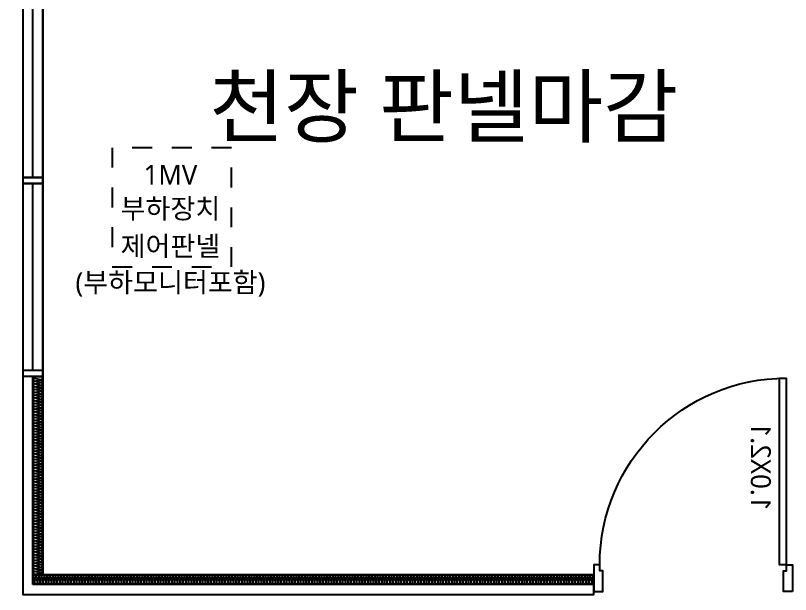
# Model space of a CAD drawing. Header units: millimetres. Extents: x 9 to 147, y 4 to 115.
# Drawn here: x 58.487 to 62.391, y 46.075 to 48.991 of the extents above; entities that cross this region are included whole.
import ezdxf
from ezdxf.enums import TextEntityAlignment as Align

# ---------------------------------------------------------------- set-up
doc = ezdxf.new("R2010")
doc.units = ezdxf.units.MM
doc.header["$LTSCALE"] = 200
doc.linetypes.add('XR-PLAN$0$HIDDEN', pattern=[0.375, 0.25, -0.125])
doc.layers.get('DEFPOINTS').update_dxf_attribs({"color": 137})
for name, color, linetype in [('XR-PLAN$0$!!장비명', 252, 'Continuous'), ('XR-PLAN$0$01폴리에스터흡음재', 252, 'Continuous'), ('XR-PLAN$0$A-wall-유리파티션', 252, 'Continuous'), ('XR-PLAN$0$DOOR', 252, 'Continuous'), ('XR-PLAN$0$DOOR-OPEN', 252, 'Continuous'), ('XR-PLAN$0$ELE-4', 252, 'Continuous'), ('XR-PLAN$0$ELE-6', 252, 'Continuous'), ('XR-PLAN$0$HAT-INS', 252, 'Continuous'), ('XR-PLAN$0$WALL-GLASS', 252, 'Continuous'), ('XR-PLAN$0$장비', 252, 'XR-PLAN$0$HIDDEN')]:
    doc.layers.add(name, color=color, linetype=linetype)
doc.layers.add('XR-PLAN$0$TXT-1', color=137, linetype='Continuous', plot=False)
doc.styles.add('XR-PLAN$0$스타일1', font='MALGUN_0.TTF')

# ---------------------------------------------------------------- blocks, each defined once
blk = doc.blocks.new('*U124')
at = {"layer": 'XR-PLAN$0$HAT-INS'}
for points in [[(-15393.9, 0, -0.414214), (-15408.9, 15), (-15393.9, 85, 1), (-15423.9, 85), (-15408.9, 15, -0.414214), (-15423.9, 0, 0.414214)], [(-15363.9, 0, -0.414214), (-15378.9, 15), (-15363.9, 85, 1), (-15393.9, 85), (-15378.9, 15, -0.414214), (-15393.9, 0, 0.414214)], [(-15333.9, 0, -0.414214), (-15348.9, 15), (-15333.9, 85, 1), (-15363.9, 85), (-15348.9, 15, -0.414214), (-15363.9, 0, 0.414214)], [(-15303.9, 0, -0.414214), (-15318.9, 15), (-15303.9, 85, 1), (-15333.9, 85), (-15318.9, 15, -0.414214), (-15333.9, 0, 0.414214)], [(-15273.9, 0, -0.414214), (-15288.9, 15), (-15273.9, 85, 1), (-15303.9, 85), (-15288.9, 15, -0.414214), (-15303.9, 0, 0.414214)], [(-15243.9, 0, -0.414214), (-15258.9, 15), (-15243.9, 85, 1), (-15273.9, 85), (-15258.9, 15, -0.414214), (-15273.9, 0, 0.414214)], [(-15213.9, 0, -0.414214), (-15228.9, 15), (-15213.9, 85, 1), (-15243.9, 85), (-15228.9, 15, -0.414214), (-15243.9, 0, 0.414214)], [(-15183.9, 0, -0.414214), (-15198.9, 15), (-15183.9, 85, 1), (-15213.9, 85), (-15198.9, 15, -0.414214), (-15213.9, 0, 0.414214)], [(-15153.9, 0, -0.414214), (-15168.9, 15), (-15153.9, 85, 1), (-15183.9, 85), (-15168.9, 15, -0.414214), (-15183.9, 0, 0.414214)], [(-15123.9, 0, -0.414214), (-15138.9, 15), (-15123.9, 85, 1), (-15153.9, 85), (-15138.9, 15, -0.414214), (-15153.9, 0, 0.414214)], [(-15093.9, 0, -0.414214), (-15108.9, 15), (-15093.9, 85, 1), (-15123.9, 85), (-15108.9, 15, -0.414214), (-15123.9, 0, 0.414214)], [(-15063.9, 0, -0.414214), (-15078.9, 15), (-15063.9, 85, 1), (-15093.9, 85), (-15078.9, 15, -0.414214), (-15093.9, 0, 0.414214)], [(-15033.9, 0, -0.414214), (-15048.9, 15), (-15033.9, 85, 1), (-15063.9, 85), (-15048.9, 15, -0.414214), (-15063.9, 0, 0.414214)], [(-15003.9, 0, -0.414214), (-15018.9, 15), (-15003.9, 85, 1), (-15033.9, 85), (-15018.9, 15, -0.414214), (-15033.9, 0, 0.414214)], [(-14973.9, 0, -0.414214), (-14988.9, 15), (-14973.9, 85, 1), (-15003.9, 85), (-14988.9, 15, -0.414214), (-15003.9, 0, 0.414214)], [(-14943.9, 0, -0.414214), (-14958.9, 15), (-14943.9, 85, 1), (-14973.9, 85), (-14958.9, 15, -0.414214), (-14973.9, 0, 0.414214)], [(-14913.9, 0, -0.414214), (-14928.9, 15), (-14913.9, 85, 1), (-14943.9, 85), (-14928.9, 15, -0.414214), (-14943.9, 0, 0.414214)], [(-14883.9, 0, -0.414214), (-14898.9, 15), (-14883.9, 85, 1), (-14913.9, 85), (-14898.9, 15, -0.414214), (-14913.9, 0, 0.414214)], [(-14853.9, 0, -0.414214), (-14868.9, 15), (-14853.9, 85, 1), (-14883.9, 85), (-14868.9, 15, -0.414214), (-14883.9, 0, 0.414214)], [(-14823.9, 0, -0.414214), (-14838.9, 15), (-14823.9, 85, 1), (-14853.9, 85), (-14838.9, 15, -0.414214), (-14853.9, 0, 0.414214)], [(-14793.9, 0, -0.414214), (-14808.9, 15), (-14793.9, 85, 1), (-14823.9, 85), (-14808.9, 15, -0.414214), (-14823.9, 0, 0.414214)], [(-14763.9, 0, -0.414214), (-14778.9, 15), (-14763.9, 85, 1), (-14793.9, 85), (-14778.9, 15, -0.414214), (-14793.9, 0, 0.414214)], [(-14733.9, 0, -0.414214), (-14748.9, 15), (-14733.9, 85, 1), (-14763.9, 85), (-14748.9, 15, -0.414214), (-14763.9, 0, 0.414214)], [(-14703.9, 0, -0.414214), (-14718.9, 15), (-14703.9, 85, 1), (-14733.9, 85), (-14718.9, 15, -0.414214), (-14733.9, 0, 0.414214)], [(-14673.9, 0, -0.414214), (-14688.9, 15), (-14673.9, 85, 1), (-14703.9, 85), (-14688.9, 15, -0.414214), (-14703.9, 0, 0.414214)], [(-14643.9, 0, -0.414214), (-14658.9, 15), (-14643.9, 85, 1), (-14673.9, 85), (-14658.9, 15, -0.414214), (-14673.9, 0, 0.414214)], [(-14613.9, 0, -0.414214), (-14628.9, 15), (-14613.9, 85, 1), (-14643.9, 85), (-14628.9, 15, -0.414214), (-14643.9, 0, 0.414214)], [(-14583.9, 0, -0.414214), (-14598.9, 15), (-14583.9, 85, 1), (-14613.9, 85), (-14598.9, 15, -0.414214), (-14613.9, 0, 0.414214)], [(-14553.9, 0, -0.414214), (-14568.9, 15), (-14553.9, 85, 1), (-14583.9, 85), (-14568.9, 15, -0.414214), (-14583.9, 0, 0.414214)], [(-14523.9, 0, -0.414214), (-14538.9, 15), (-14523.9, 85, 1), (-14553.9, 85), (-14538.9, 15, -0.414214), (-14553.9, 0, 0.414214)], [(-14493.9, 0, -0.414214), (-14508.9, 15), (-14493.9, 85, 1), (-14523.9, 85), (-14508.9, 15, -0.414214), (-14523.9, 0, 0.414214)], [(-14463.9, 0, -0.414214), (-14478.9, 15), (-14463.9, 85, 1), (-14493.9, 85), (-14478.9, 15, -0.414214), (-14493.9, 0, 0.414214)], [(-14433.9, 0, -0.414214), (-14448.9, 15), (-14433.9, 85, 1), (-14463.9, 85), (-14448.9, 15, -0.414214), (-14463.9, 0, 0.414214)], [(-14403.9, 0, -0.414214), (-14418.9, 15), (-14403.9, 85, 1), (-14433.9, 85), (-14418.9, 15, -0.414214), (-14433.9, 0, 0.414214)], [(-14373.9, 0, -0.414214), (-14388.9, 15), (-14373.9, 85, 1), (-14403.9, 85), (-14388.9, 15, -0.414214), (-14403.9, 0, 0.414214)], [(-14343.9, 0, -0.414214), (-14358.9, 15), (-14343.9, 85, 1), (-14373.9, 85), (-14358.9, 15, -0.414214), (-14373.9, 0, 0.414214)], [(-14313.9, 0, -0.414214), (-14328.9, 15), (-14313.9, 85, 1), (-14343.9, 85), (-14328.9, 15, -0.414214), (-14343.9, 0, 0.414214)], [(-14283.9, 0, -0.414214), (-14298.9, 15), (-14283.9, 85, 1), (-14313.9, 85), (-14298.9, 15, -0.414214), (-14313.9, 0, 0.414214)], [(-14253.9, 0, -0.414214), (-14268.9, 15), (-14253.9, 85, 1), (-14283.9, 85), (-14268.9, 15, -0.414214), (-14283.9, 0, 0.414214)], [(-14223.9, 0, -0.414214), (-14238.9, 15), (-14223.9, 85, 1), (-14253.9, 85), (-14238.9, 15, -0.414214), (-14253.9, 0, 0.414214)], [(-14193.9, 0, -0.414214), (-14208.9, 15), (-14193.9, 85, 1), (-14223.9, 85), (-14208.9, 15, -0.414214), (-14223.9, 0, 0.414214)], [(-14163.9, 0, -0.414214), (-14178.9, 15), (-14163.9, 85, 1), (-14193.9, 85), (-14178.9, 15, -0.414214), (-14193.9, 0, 0.414214)], [(-14133.9, 0, -0.414214), (-14148.9, 15), (-14133.9, 85, 1), (-14163.9, 85), (-14148.9, 15, -0.414214), (-14163.9, 0, 0.414214)], [(-14103.9, 0, -0.414214), (-14118.9, 15), (-14103.9, 85, 1), (-14133.9, 85), (-14118.9, 15, -0.414214), (-14133.9, 0, 0.414214)], [(-14073.9, 0, -0.414214), (-14088.9, 15), (-14073.9, 85, 1), (-14103.9, 85), (-14088.9, 15, -0.414214), (-14103.9, 0, 0.414214)], [(-14043.9, 0, -0.414214), (-14058.9, 15), (-14043.9, 85, 1), (-14073.9, 85), (-14058.9, 15, -0.414214), (-14073.9, 0, 0.414214)], [(-14013.9, 0, -0.414214), (-14028.9, 15), (-14013.9, 85, 1), (-14043.9, 85), (-14028.9, 15, -0.414214), (-14043.9, 0, 0.414214)], [(-13983.9, 0, -0.414214), (-13998.9, 15), (-13983.9, 85, 1), (-14013.9, 85), (-13998.9, 15, -0.414214), (-14013.9, 0, 0.414214)], [(-13953.9, 0, -0.414214), (-13968.9, 15), (-13953.9, 85, 1), (-13983.9, 85), (-13968.9, 15, -0.414214), (-13983.9, 0, 0.414214)], [(-13923.9, 0, -0.414214), (-13938.9, 15), (-13923.9, 85, 1), (-13953.9, 85), (-13938.9, 15, -0.414214), (-13953.9, 0, 0.414214)], [(-13893.9, 0, -0.414214), (-13908.9, 15), (-13893.9, 85, 1), (-13923.9, 85), (-13908.9, 15, -0.414214), (-13923.9, 0, 0.414214)], [(-13863.9, 0, -0.414214), (-13878.9, 15), (-13863.9, 85, 1), (-13893.9, 85), (-13878.9, 15, -0.414214), (-13893.9, 0, 0.414214)], [(-13833.9, 0, -0.414214), (-13848.9, 15), (-13833.9, 85, 1), (-13863.9, 85), (-13848.9, 15, -0.414214), (-13863.9, 0, 0.414214)], [(-13803.9, 0, -0.414214), (-13818.9, 15), (-13803.9, 85, 1), (-13833.9, 85), (-13818.9, 15, -0.414214), (-13833.9, 0, 0.414214)], [(-13773.9, 0, -0.414214), (-13788.9, 15), (-13773.9, 85, 1), (-13803.9, 85), (-13788.9, 15, -0.414214), (-13803.9, 0, 0.414214)], [(-13743.9, 0, -0.414214), (-13758.9, 15), (-13743.9, 85, 1), (-13773.9, 85), (-13758.9, 15, -0.414214), (-13773.9, 0, 0.414214)], [(-13713.9, 0, -0.414214), (-13728.9, 15), (-13713.9, 85, 1), (-13743.9, 85), (-13728.9, 15, -0.414214), (-13743.9, 0, 0.414214)], [(-13683.9, 0, -0.414214), (-13698.9, 15), (-13683.9, 85, 1), (-13713.9, 85), (-13698.9, 15, -0.414214), (-13713.9, 0, 0.414214)], [(-13653.9, 0, -0.414214), (-13668.9, 15), (-13653.9, 85, 1), (-13683.9, 85), (-13668.9, 15, -0.414214), (-13683.9, 0, 0.414214)], [(-13623.9, 0, -0.414214), (-13638.9, 15), (-13623.9, 85, 1), (-13653.9, 85), (-13638.9, 15, -0.414214), (-13653.9, 0, 0.414214)], [(-13593.9, 0, -0.414214), (-13608.9, 15), (-13593.9, 85, 1), (-13623.9, 85), (-13608.9, 15, -0.414214), (-13623.9, 0, 0.414214)], [(-13563.9, 0, -0.414214), (-13578.9, 15), (-13563.9, 85, 1), (-13593.9, 85), (-13578.9, 15, -0.414214), (-13593.9, 0, 0.414214)], [(-13533.9, 0, -0.414214), (-13548.9, 15), (-13533.9, 85, 1), (-13563.9, 85), (-13548.9, 15, -0.414214), (-13563.9, 0, 0.414214)], [(-13503.9, 0, -0.414214), (-13518.9, 15), (-13503.9, 85, 1), (-13533.9, 85), (-13518.9, 15, -0.414214), (-13533.9, 0, 0.414214)], [(-13473.9, 0, -0.414214), (-13488.9, 15), (-13473.9, 85, 1), (-13503.9, 85), (-13488.9, 15, -0.414214), (-13503.9, 0, 0.414214)], [(-13443.9, 0, -0.414214), (-13458.9, 15), (-13443.9, 85, 1), (-13473.9, 85), (-13458.9, 15, -0.414214), (-13473.9, 0, 0.414214)], [(-13413.9, 0, -0.414214), (-13428.9, 15), (-13413.9, 85, 1), (-13443.9, 85), (-13428.9, 15, -0.414214), (-13443.9, 0, 0.414214)], [(-13383.9, 0, -0.414214), (-13398.9, 15), (-13383.9, 85, 1), (-13413.9, 85), (-13398.9, 15, -0.414214), (-13413.9, 0, 0.414214)], [(-13353.9, 0, -0.414214), (-13368.9, 15), (-13353.9, 85, 1), (-13383.9, 85), (-13368.9, 15, -0.414214), (-13383.9, 0, 0.414214)], [(-13323.9, 0, -0.414214), (-13338.9, 15), (-13323.9, 85, 1), (-13353.9, 85), (-13338.9, 15, -0.414214), (-13353.9, 0, 0.414214)]]:
    blk.add_lwpolyline(points, format="xyb", dxfattribs=at)
blk = doc.blocks.new('*U125')
at = {"layer": 'XR-PLAN$0$HAT-INS'}
for points in [[(-15393.9, 0, -0.414214), (-15408.9, 15), (-15393.9, 85, 1), (-15423.9, 85), (-15408.9, 15, -0.414214), (-15423.9, 0, 0.414214)], [(-15363.9, 0, -0.414214), (-15378.9, 15), (-15363.9, 85, 1), (-15393.9, 85), (-15378.9, 15, -0.414214), (-15393.9, 0, 0.414214)], [(-15333.9, 0, -0.414214), (-15348.9, 15), (-15333.9, 85, 1), (-15363.9, 85), (-15348.9, 15, -0.414214), (-15363.9, 0, 0.414214)], [(-15303.9, 0, -0.414214), (-15318.9, 15), (-15303.9, 85, 1), (-15333.9, 85), (-15318.9, 15, -0.414214), (-15333.9, 0, 0.414214)], [(-15273.9, 0, -0.414214), (-15288.9, 15), (-15273.9, 85, 1), (-15303.9, 85), (-15288.9, 15, -0.414214), (-15303.9, 0, 0.414214)], [(-15243.9, 0, -0.414214), (-15258.9, 15), (-15243.9, 85, 1), (-15273.9, 85), (-15258.9, 15, -0.414214), (-15273.9, 0, 0.414214)], [(-15213.9, 0, -0.414214), (-15228.9, 15), (-15213.9, 85, 1), (-15243.9, 85), (-15228.9, 15, -0.414214), (-15243.9, 0, 0.414214)], [(-15183.9, 0, -0.414214), (-15198.9, 15), (-15183.9, 85, 1), (-15213.9, 85), (-15198.9, 15, -0.414214), (-15213.9, 0, 0.414214)], [(-15153.9, 0, -0.414214), (-15168.9, 15), (-15153.9, 85, 1), (-15183.9, 85), (-15168.9, 15, -0.414214), (-15183.9, 0, 0.414214)], [(-15123.9, 0, -0.414214), (-15138.9, 15), (-15123.9, 85, 1), (-15153.9, 85), (-15138.9, 15, -0.414214), (-15153.9, 0, 0.414214)], [(-15093.9, 0, -0.414214), (-15108.9, 15), (-15093.9, 85, 1), (-15123.9, 85), (-15108.9, 15, -0.414214), (-15123.9, 0, 0.414214)], [(-15063.9, 0, -0.414214), (-15078.9, 15), (-15063.9, 85, 1), (-15093.9, 85), (-15078.9, 15, -0.414214), (-15093.9, 0, 0.414214)], [(-15033.9, 0, -0.414214), (-15048.9, 15), (-15033.9, 85, 1), (-15063.9, 85), (-15048.9, 15, -0.414214), (-15063.9, 0, 0.414214)], [(-15003.9, 0, -0.414214), (-15018.9, 15), (-15003.9, 85, 1), (-15033.9, 85), (-15018.9, 15, -0.414214), (-15033.9, 0, 0.414214)], [(-14973.9, 0, -0.414214), (-14988.9, 15), (-14973.9, 85, 1), (-15003.9, 85), (-14988.9, 15, -0.414214), (-15003.9, 0, 0.414214)], [(-14943.9, 0, -0.414214), (-14958.9, 15), (-14943.9, 85, 1), (-14973.9, 85), (-14958.9, 15, -0.414214), (-14973.9, 0, 0.414214)], [(-14913.9, 0, -0.414214), (-14928.9, 15), (-14913.9, 85, 1), (-14943.9, 85), (-14928.9, 15, -0.414214), (-14943.9, 0, 0.414214)], [(-14883.9, 0, -0.414214), (-14898.9, 15), (-14883.9, 85, 1), (-14913.9, 85), (-14898.9, 15, -0.414214), (-14913.9, 0, 0.414214)], [(-14853.9, 0, -0.414214), (-14868.9, 15), (-14853.9, 85, 1), (-14883.9, 85), (-14868.9, 15, -0.414214), (-14883.9, 0, 0.414214)], [(-14823.9, 0, -0.414214), (-14838.9, 15), (-14823.9, 85, 1), (-14853.9, 85), (-14838.9, 15, -0.414214), (-14853.9, 0, 0.414214)], [(-14793.9, 0, -0.414214), (-14808.9, 15), (-14793.9, 85, 1), (-14823.9, 85), (-14808.9, 15, -0.414214), (-14823.9, 0, 0.414214)], [(-14763.9, 0, -0.414214), (-14778.9, 15), (-14763.9, 85, 1), (-14793.9, 85), (-14778.9, 15, -0.414214), (-14793.9, 0, 0.414214)], [(-14733.9, 0, -0.414214), (-14748.9, 15), (-14733.9, 85, 1), (-14763.9, 85), (-14748.9, 15, -0.414214), (-14763.9, 0, 0.414214)], [(-14703.9, 0, -0.414214), (-14718.9, 15), (-14703.9, 85, 1), (-14733.9, 85), (-14718.9, 15, -0.414214), (-14733.9, 0, 0.414214)], [(-14673.9, 0, -0.414214), (-14688.9, 15), (-14673.9, 85, 1), (-14703.9, 85), (-14688.9, 15, -0.414214), (-14703.9, 0, 0.414214)], [(-14643.9, 0, -0.414214), (-14658.9, 15), (-14643.9, 85, 1), (-14673.9, 85), (-14658.9, 15, -0.414214), (-14673.9, 0, 0.414214)], [(-14613.9, 0, -0.414214), (-14628.9, 15), (-14613.9, 85, 1), (-14643.9, 85), (-14628.9, 15, -0.414214), (-14643.9, 0, 0.414214)], [(-14583.9, 0, -0.414214), (-14598.9, 15), (-14583.9, 85, 1), (-14613.9, 85), (-14598.9, 15, -0.414214), (-14613.9, 0, 0.414214)], [(-14553.9, 0, -0.414214), (-14568.9, 15), (-14553.9, 85, 1), (-14583.9, 85), (-14568.9, 15, -0.414214), (-14583.9, 0, 0.414214)], [(-14523.9, 0, -0.414214), (-14538.9, 15), (-14523.9, 85, 1), (-14553.9, 85), (-14538.9, 15, -0.414214), (-14553.9, 0, 0.414214)], [(-14493.9, 0, -0.414214), (-14508.9, 15), (-14493.9, 85, 1), (-14523.9, 85), (-14508.9, 15, -0.414214), (-14523.9, 0, 0.414214)], [(-14463.9, 0, -0.414214), (-14478.9, 15), (-14463.9, 85, 1), (-14493.9, 85), (-14478.9, 15, -0.414214), (-14493.9, 0, 0.414214)], [(-14433.9, 0, -0.414214), (-14448.9, 15), (-14433.9, 85, 1), (-14463.9, 85), (-14448.9, 15, -0.414214), (-14463.9, 0, 0.414214)], [(-14403.9, 0, -0.414214), (-14418.9, 15), (-14403.9, 85, 1), (-14433.9, 85), (-14418.9, 15, -0.414214), (-14433.9, 0, 0.414214)], [(-14373.9, 0, -0.414214), (-14388.9, 15), (-14373.9, 85, 1), (-14403.9, 85), (-14388.9, 15, -0.414214), (-14403.9, 0, 0.414214)], [(-14343.9, 0, -0.414214), (-14358.9, 15), (-14343.9, 85, 1), (-14373.9, 85), (-14358.9, 15, -0.414214), (-14373.9, 0, 0.414214)], [(-14313.9, 0, -0.414214), (-14328.9, 15), (-14313.9, 85, 1), (-14343.9, 85), (-14328.9, 15, -0.414214), (-14343.9, 0, 0.414214)], [(-14283.9, 0, -0.414214), (-14298.9, 15), (-14283.9, 85, 1), (-14313.9, 85), (-14298.9, 15, -0.414214), (-14313.9, 0, 0.414214)], [(-14253.9, 0, -0.414214), (-14268.9, 15), (-14253.9, 85, 1), (-14283.9, 85), (-14268.9, 15, -0.414214), (-14283.9, 0, 0.414214)], [(-14223.9, 0, -0.414214), (-14238.9, 15), (-14223.9, 85, 1), (-14253.9, 85), (-14238.9, 15, -0.414214), (-14253.9, 0, 0.414214)], [(-14193.9, 0, -0.414214), (-14208.9, 15), (-14193.9, 85, 1), (-14223.9, 85), (-14208.9, 15, -0.414214), (-14223.9, 0, 0.414214)], [(-14163.9, 0, -0.414214), (-14178.9, 15), (-14163.9, 85, 1), (-14193.9, 85), (-14178.9, 15, -0.414214), (-14193.9, 0, 0.414214)], [(-14133.9, 0, -0.414214), (-14148.9, 15), (-14133.9, 85, 1), (-14163.9, 85), (-14148.9, 15, -0.414214), (-14163.9, 0, 0.414214)], [(-14103.9, 0, -0.414214), (-14118.9, 15), (-14103.9, 85, 1), (-14133.9, 85), (-14118.9, 15, -0.414214), (-14133.9, 0, 0.414214)], [(-14073.9, 0, -0.414214), (-14088.9, 15), (-14073.9, 85, 1), (-14103.9, 85), (-14088.9, 15, -0.414214), (-14103.9, 0, 0.414214)], [(-14043.9, 0, -0.414214), (-14058.9, 15), (-14043.9, 85, 1), (-14073.9, 85), (-14058.9, 15, -0.414214), (-14073.9, 0, 0.414214)], [(-14013.9, 0, -0.414214), (-14028.9, 15), (-14013.9, 85, 1), (-14043.9, 85), (-14028.9, 15, -0.414214), (-14043.9, 0, 0.414214)], [(-13983.9, 0, -0.414214), (-13998.9, 15), (-13983.9, 85, 1), (-14013.9, 85), (-13998.9, 15, -0.414214), (-14013.9, 0, 0.414214)], [(-13953.9, 0, -0.414214), (-13968.9, 15), (-13953.9, 85, 1), (-13983.9, 85), (-13968.9, 15, -0.414214), (-13983.9, 0, 0.414214)], [(-13923.9, 0, -0.414214), (-13938.9, 15), (-13923.9, 85, 1), (-13953.9, 85), (-13938.9, 15, -0.414214), (-13953.9, 0, 0.414214)], [(-13893.9, 0, -0.414214), (-13908.9, 15), (-13893.9, 85, 1), (-13923.9, 85), (-13908.9, 15, -0.414214), (-13923.9, 0, 0.414214)], [(-13863.9, 0, -0.414214), (-13878.9, 15), (-13863.9, 85, 1), (-13893.9, 85), (-13878.9, 15, -0.414214), (-13893.9, 0, 0.414214)], [(-13833.9, 0, -0.414214), (-13848.9, 15), (-13833.9, 85, 1), (-13863.9, 85), (-13848.9, 15, -0.414214), (-13863.9, 0, 0.414214)], [(-13803.9, 0, -0.414214), (-13818.9, 15), (-13803.9, 85, 1), (-13833.9, 85), (-13818.9, 15, -0.414214), (-13833.9, 0, 0.414214)], [(-13773.9, 0, -0.414214), (-13788.9, 15), (-13773.9, 85, 1), (-13803.9, 85), (-13788.9, 15, -0.414214), (-13803.9, 0, 0.414214)], [(-13743.9, 0, -0.414214), (-13758.9, 15), (-13743.9, 85, 1), (-13773.9, 85), (-13758.9, 15, -0.414214), (-13773.9, 0, 0.414214)], [(-13713.9, 0, -0.414214), (-13728.9, 15), (-13713.9, 85, 1), (-13743.9, 85), (-13728.9, 15, -0.414214), (-13743.9, 0, 0.414214)], [(-13683.9, 0, -0.414214), (-13698.9, 15), (-13683.9, 85, 1), (-13713.9, 85), (-13698.9, 15, -0.414214), (-13713.9, 0, 0.414214)], [(-13653.9, 0, -0.414214), (-13668.9, 15), (-13653.9, 85, 1), (-13683.9, 85), (-13668.9, 15, -0.414214), (-13683.9, 0, 0.414214)], [(-13623.9, 0, -0.414214), (-13638.9, 15), (-13623.9, 85, 1), (-13653.9, 85), (-13638.9, 15, -0.414214), (-13653.9, 0, 0.414214)], [(-13593.9, 0, -0.414214), (-13608.9, 15), (-13593.9, 85, 1), (-13623.9, 85), (-13608.9, 15, -0.414214), (-13623.9, 0, 0.414214)], [(-13563.9, 0, -0.414214), (-13578.9, 15), (-13563.9, 85, 1), (-13593.9, 85), (-13578.9, 15, -0.414214), (-13593.9, 0, 0.414214)], [(-13533.9, 0, -0.414214), (-13548.9, 15), (-13533.9, 85, 1), (-13563.9, 85), (-13548.9, 15, -0.414214), (-13563.9, 0, 0.414214)], [(-13503.9, 0, -0.414214), (-13518.9, 15), (-13503.9, 85, 1), (-13533.9, 85), (-13518.9, 15, -0.414214), (-13533.9, 0, 0.414214)], [(-13473.9, 0, -0.414214), (-13488.9, 15), (-13473.9, 85, 1), (-13503.9, 85), (-13488.9, 15, -0.414214), (-13503.9, 0, 0.414214)], [(-13443.9, 0, -0.414214), (-13458.9, 15), (-13443.9, 85, 1), (-13473.9, 85), (-13458.9, 15, -0.414214), (-13473.9, 0, 0.414214)], [(-13413.9, 0, -0.414214), (-13428.9, 15), (-13413.9, 85, 1), (-13443.9, 85), (-13428.9, 15, -0.414214), (-13443.9, 0, 0.414214)], [(-13383.9, 0, -0.414214), (-13398.9, 15), (-13383.9, 85, 1), (-13413.9, 85), (-13398.9, 15, -0.414214), (-13413.9, 0, 0.414214)], [(-13353.9, 0, -0.414214), (-13368.9, 15), (-13353.9, 85, 1), (-13383.9, 85), (-13368.9, 15, -0.414214), (-13383.9, 0, 0.414214)], [(-13323.9, 0, -0.414214), (-13338.9, 15), (-13323.9, 85, 1), (-13353.9, 85), (-13338.9, 15, -0.414214), (-13353.9, 0, 0.414214)], [(-13293.9, 0, -0.414214), (-13308.9, 15), (-13293.9, 85, 1), (-13323.9, 85), (-13308.9, 15, -0.414214), (-13323.9, 0, 0.414214)], [(-13263.9, 0, -0.414214), (-13278.9, 15), (-13263.9, 85, 1), (-13293.9, 85), (-13278.9, 15, -0.414214), (-13293.9, 0, 0.414214)], [(-13233.9, 0, -0.414214), (-13248.9, 15), (-13233.9, 85, 1), (-13263.9, 85), (-13248.9, 15, -0.414214), (-13263.9, 0, 0.414214)], [(-13203.9, 0, -0.414214), (-13218.9, 15), (-13203.9, 85, 1), (-13233.9, 85), (-13218.9, 15, -0.414214), (-13233.9, 0, 0.414214)], [(-13173.9, 0, -0.414214), (-13188.9, 15), (-13173.9, 85, 1), (-13203.9, 85), (-13188.9, 15, -0.414214), (-13203.9, 0, 0.414214)], [(-13143.9, 0, -0.414214), (-13158.9, 15), (-13143.9, 85, 1), (-13173.9, 85), (-13158.9, 15, -0.414214), (-13173.9, 0, 0.414214)], [(-13113.9, 0, -0.414214), (-13128.9, 15), (-13113.9, 85, 1), (-13143.9, 85), (-13128.9, 15, -0.414214), (-13143.9, 0, 0.414214)], [(-13083.9, 0, -0.414214), (-13098.9, 15), (-13083.9, 85, 1), (-13113.9, 85), (-13098.9, 15, -0.414214), (-13113.9, 0, 0.414214)], [(-13053.9, 0, -0.414214), (-13068.9, 15), (-13053.9, 85, 1), (-13083.9, 85), (-13068.9, 15, -0.414214), (-13083.9, 0, 0.414214)], [(-13023.9, 0, -0.414214), (-13038.9, 15), (-13023.9, 85, 1), (-13053.9, 85), (-13038.9, 15, -0.414214), (-13053.9, 0, 0.414214)], [(-12993.9, 0, -0.414214), (-13008.9, 15), (-12993.9, 85, 1), (-13023.9, 85), (-13008.9, 15, -0.414214), (-13023.9, 0, 0.414214)], [(-12963.9, 0, -0.414214), (-12978.9, 15), (-12963.9, 85, 1), (-12993.9, 85), (-12978.9, 15, -0.414214), (-12993.9, 0, 0.414214)], [(-12933.9, 0, -0.414214), (-12948.9, 15), (-12933.9, 85, 1), (-12963.9, 85), (-12948.9, 15, -0.414214), (-12963.9, 0, 0.414214)], [(-12903.9, 0, -0.414214), (-12918.9, 15), (-12903.9, 85, 1), (-12933.9, 85), (-12918.9, 15, -0.414214), (-12933.9, 0, 0.414214)], [(-12873.9, 0, -0.414214), (-12888.9, 15), (-12873.9, 85, 1), (-12903.9, 85), (-12888.9, 15, -0.414214), (-12903.9, 0, 0.414214)], [(-12843.9, 0, -0.414214), (-12858.9, 15), (-12843.9, 85, 1), (-12873.9, 85), (-12858.9, 15, -0.414214), (-12873.9, 0, 0.414214)], [(-12813.9, 0, -0.414214), (-12828.9, 15), (-12813.9, 85, 1), (-12843.9, 85), (-12828.9, 15, -0.414214), (-12843.9, 0, 0.414214)], [(-12783.9, 0, -0.414214), (-12798.9, 15), (-12783.9, 85, 1), (-12813.9, 85), (-12798.9, 15, -0.414214), (-12813.9, 0, 0.414214)], [(-12753.9, 0, -0.414214), (-12768.9, 15), (-12753.9, 85, 1), (-12783.9, 85), (-12768.9, 15, -0.414214), (-12783.9, 0, 0.414214)], [(-12723.9, 0, -0.414214), (-12738.9, 15), (-12723.9, 85, 1), (-12753.9, 85), (-12738.9, 15, -0.414214), (-12753.9, 0, 0.414214)], [(-12693.9, 0, -0.414214), (-12708.9, 15), (-12693.9, 85, 1), (-12723.9, 85), (-12708.9, 15, -0.414214), (-12723.9, 0, 0.414214)], [(-12663.9, 0, -0.414214), (-12678.9, 15), (-12663.9, 85, 1), (-12693.9, 85), (-12678.9, 15, -0.414214), (-12693.9, 0, 0.414214)], [(-12633.9, 0, -0.414214), (-12648.9, 15), (-12633.9, 85, 1), (-12663.9, 85), (-12648.9, 15, -0.414214), (-12663.9, 0, 0.414214)], [(-12603.9, 0, -0.414214), (-12618.9, 15), (-12603.9, 85, 1), (-12633.9, 85), (-12618.9, 15, -0.414214), (-12633.9, 0, 0.414214)], [(-12573.9, 0, -0.414214), (-12588.9, 15), (-12573.9, 85, 1), (-12603.9, 85), (-12588.9, 15, -0.414214), (-12603.9, 0, 0.414214)], [(-12543.9, 0, -0.414214), (-12558.9, 15), (-12543.9, 85, 1), (-12573.9, 85), (-12558.9, 15, -0.414214), (-12573.9, 0, 0.414214)], [(-12513.9, 0, -0.414214), (-12528.9, 15), (-12513.9, 85, 1), (-12543.9, 85), (-12528.9, 15, -0.414214), (-12543.9, 0, 0.414214)], [(-12483.9, 0, -0.414214), (-12498.9, 15), (-12483.9, 85, 1), (-12513.9, 85), (-12498.9, 15, -0.414214), (-12513.9, 0, 0.414214)], [(-12453.9, 0, -0.414214), (-12468.9, 15), (-12453.9, 85, 1), (-12483.9, 85), (-12468.9, 15, -0.414214), (-12483.9, 0, 0.414214)], [(-12423.9, 0, -0.414214), (-12438.9, 15), (-12423.9, 85, 1), (-12453.9, 85), (-12438.9, 15, -0.414214), (-12453.9, 0, 0.414214)], [(-12393.9, 0, -0.414214), (-12408.9, 15), (-12393.9, 85, 1), (-12423.9, 85), (-12408.9, 15, -0.414214), (-12423.9, 0, 0.414214)], [(-12363.9, 0, -0.414214), (-12378.9, 15), (-12363.9, 85, 1), (-12393.9, 85), (-12378.9, 15, -0.414214), (-12393.9, 0, 0.414214)], [(-12333.9, 0, -0.414214), (-12348.9, 15), (-12333.9, 85, 1), (-12363.9, 85), (-12348.9, 15, -0.414214), (-12363.9, 0, 0.414214)], [(-12303.9, 0, -0.414214), (-12318.9, 15), (-12303.9, 85, 1), (-12333.9, 85), (-12318.9, 15, -0.414214), (-12333.9, 0, 0.414214)], [(-12273.9, 0, -0.414214), (-12288.9, 15), (-12273.9, 85, 1), (-12303.9, 85), (-12288.9, 15, -0.414214), (-12303.9, 0, 0.414214)], [(-12243.9, 0, -0.414214), (-12258.9, 15), (-12243.9, 85, 1), (-12273.9, 85), (-12258.9, 15, -0.414214), (-12273.9, 0, 0.414214)], [(-12213.9, 0, -0.414214), (-12228.9, 15), (-12213.9, 85, 1), (-12243.9, 85), (-12228.9, 15, -0.414214), (-12243.9, 0, 0.414214)], [(-12183.9, 0, -0.414214), (-12198.9, 15), (-12183.9, 85, 1), (-12213.9, 85), (-12198.9, 15, -0.414214), (-12213.9, 0, 0.414214)], [(-12153.9, 0, -0.414214), (-12168.9, 15), (-12153.9, 85, 1), (-12183.9, 85), (-12168.9, 15, -0.414214), (-12183.9, 0, 0.414214)], [(-12123.9, 0, -0.414214), (-12138.9, 15), (-12123.9, 85, 1), (-12153.9, 85), (-12138.9, 15, -0.414214), (-12153.9, 0, 0.414214)], [(-12093.9, 0, -0.414214), (-12108.9, 15), (-12093.9, 85, 1), (-12123.9, 85), (-12108.9, 15, -0.414214), (-12123.9, 0, 0.414214)], [(-12063.9, 0, -0.414214), (-12078.9, 15), (-12063.9, 85, 1), (-12093.9, 85), (-12078.9, 15, -0.414214), (-12093.9, 0, 0.414214)], [(-12033.9, 0, -0.414214), (-12048.9, 15), (-12033.9, 85, 1), (-12063.9, 85), (-12048.9, 15, -0.414214), (-12063.9, 0, 0.414214)], [(-12003.9, 0, -0.414214), (-12018.9, 15), (-12003.9, 85, 1), (-12033.9, 85), (-12018.9, 15, -0.414214), (-12033.9, 0, 0.414214)], [(-11973.9, 0, -0.414214), (-11988.9, 15), (-11973.9, 85, 1), (-12003.9, 85), (-11988.9, 15, -0.414214), (-12003.9, 0, 0.414214)], [(-11943.9, 0, -0.414214), (-11958.9, 15), (-11943.9, 85, 1), (-11973.9, 85), (-11958.9, 15, -0.414214), (-11973.9, 0, 0.414214)], [(-11913.9, 0, -0.414214), (-11928.9, 15), (-11913.9, 85, 1), (-11943.9, 85), (-11928.9, 15, -0.414214), (-11943.9, 0, 0.414214)], [(-11883.9, 0, -0.414214), (-11898.9, 15), (-11883.9, 85, 1), (-11913.9, 85), (-11898.9, 15, -0.414214), (-11913.9, 0, 0.414214)], [(-11853.9, 0, -0.414214), (-11868.9, 15), (-11853.9, 85, 1), (-11883.9, 85), (-11868.9, 15, -0.414214), (-11883.9, 0, 0.414214)], [(-11823.9, 0, -0.414214), (-11838.9, 15), (-11823.9, 85, 1), (-11853.9, 85), (-11838.9, 15, -0.414214), (-11853.9, 0, 0.414214)], [(-11793.9, 0, -0.414214), (-11808.9, 15), (-11793.9, 85, 1), (-11823.9, 85), (-11808.9, 15, -0.414214), (-11823.9, 0, 0.414214)], [(-11763.9, 0, -0.414214), (-11778.9, 15), (-11763.9, 85, 1), (-11793.9, 85), (-11778.9, 15, -0.414214), (-11793.9, 0, 0.414214)], [(-11733.9, 0, -0.414214), (-11748.9, 15), (-11733.9, 85, 1), (-11763.9, 85), (-11748.9, 15, -0.414214), (-11763.9, 0, 0.414214)], [(-11703.9, 0, -0.414214), (-11718.9, 15), (-11703.9, 85, 1), (-11733.9, 85), (-11718.9, 15, -0.414214), (-11733.9, 0, 0.414214)], [(-11673.9, 0, -0.414214), (-11688.9, 15), (-11673.9, 85, 1), (-11703.9, 85), (-11688.9, 15, -0.414214), (-11703.9, 0, 0.414214)], [(-11643.9, 0, -0.414214), (-11658.9, 15), (-11643.9, 85, 1), (-11673.9, 85), (-11658.9, 15, -0.414214), (-11673.9, 0, 0.414214)], [(-11613.9, 0, -0.414214), (-11628.9, 15), (-11613.9, 85, 1), (-11643.9, 85), (-11628.9, 15, -0.414214), (-11643.9, 0, 0.414214)], [(-11583.9, 0, -0.414214), (-11598.9, 15), (-11583.9, 85, 1), (-11613.9, 85), (-11598.9, 15, -0.414214), (-11613.9, 0, 0.414214)], [(-11553.9, 0, -0.414214), (-11568.9, 15), (-11553.9, 85, 1), (-11583.9, 85), (-11568.9, 15, -0.414214), (-11583.9, 0, 0.414214)], [(-11523.9, 0, -0.414214), (-11538.9, 15), (-11523.9, 85, 1), (-11553.9, 85), (-11538.9, 15, -0.414214), (-11553.9, 0, 0.414214)], [(-11493.9, 0, -0.414214), (-11508.9, 15), (-11493.9, 85, 1), (-11523.9, 85), (-11508.9, 15, -0.414214), (-11523.9, 0, 0.414214)], [(-11463.9, 0, -0.414214), (-11478.9, 15), (-11463.9, 85, 1), (-11493.9, 85), (-11478.9, 15, -0.414214), (-11493.9, 0, 0.414214)], [(-11433.9, 0, -0.414214), (-11448.9, 15), (-11433.9, 85, 1), (-11463.9, 85), (-11448.9, 15, -0.414214), (-11463.9, 0, 0.414214)], [(-11403.9, 0, -0.414214), (-11418.9, 15), (-11403.9, 85, 1), (-11433.9, 85), (-11418.9, 15, -0.414214), (-11433.9, 0, 0.414214)], [(-11373.9, 0, -0.414214), (-11388.9, 15), (-11373.9, 85, 1), (-11403.9, 85), (-11388.9, 15, -0.414214), (-11403.9, 0, 0.414214)], [(-11343.9, 0, -0.414214), (-11358.9, 15), (-11343.9, 85, 1), (-11373.9, 85), (-11358.9, 15, -0.414214), (-11373.9, 0, 0.414214)], [(-11313.9, 0, -0.414214), (-11328.9, 15), (-11313.9, 85, 1), (-11343.9, 85), (-11328.9, 15, -0.414214), (-11343.9, 0, 0.414214)], [(-11283.9, 0, -0.414214), (-11298.9, 15), (-11283.9, 85, 1), (-11313.9, 85), (-11298.9, 15, -0.414214), (-11313.9, 0, 0.414214)], [(-11253.9, 0, -0.414214), (-11268.9, 15), (-11253.9, 85, 1), (-11283.9, 85), (-11268.9, 15, -0.414214), (-11283.9, 0, 0.414214)], [(-11223.9, 0, -0.414214), (-11238.9, 15), (-11223.9, 85, 1), (-11253.9, 85), (-11238.9, 15, -0.414214), (-11253.9, 0, 0.414214)], [(-11193.9, 0, -0.414214), (-11208.9, 15), (-11193.9, 85, 1), (-11223.9, 85), (-11208.9, 15, -0.414214), (-11223.9, 0, 0.414214)], [(-11163.9, 0, -0.414214), (-11178.9, 15), (-11163.9, 85, 1), (-11193.9, 85), (-11178.9, 15, -0.414214), (-11193.9, 0, 0.414214)], [(-11133.9, 0, -0.414214), (-11148.9, 15), (-11133.9, 85, 1), (-11163.9, 85), (-11148.9, 15, -0.414214), (-11163.9, 0, 0.414214)], [(-11103.9, 0, -0.414214), (-11118.9, 15), (-11103.9, 85, 1), (-11133.9, 85), (-11118.9, 15, -0.414214), (-11133.9, 0, 0.414214)], [(-11073.9, 0, -0.414214), (-11088.9, 15), (-11073.9, 85, 1), (-11103.9, 85), (-11088.9, 15, -0.414214), (-11103.9, 0, 0.414214)], [(-11043.9, 0, -0.414214), (-11058.9, 15), (-11043.9, 85, 1), (-11073.9, 85), (-11058.9, 15, -0.414214), (-11073.9, 0, 0.414214)], [(-11013.9, 0, -0.414214), (-11028.9, 15), (-11013.9, 85, 1), (-11043.9, 85), (-11028.9, 15, -0.414214), (-11043.9, 0, 0.414214)], [(-10983.9, 0, -0.414214), (-10998.9, 15), (-10983.9, 85, 1), (-11013.9, 85), (-10998.9, 15, -0.414214), (-11013.9, 0, 0.414214)], [(-10953.9, 0, -0.414214), (-10968.9, 15), (-10953.9, 85, 1), (-10983.9, 85), (-10968.9, 15, -0.414214), (-10983.9, 0, 0.414214)], [(-10923.9, 0, -0.414214), (-10938.9, 15), (-10923.9, 85, 1), (-10953.9, 85), (-10938.9, 15, -0.414214), (-10953.9, 0, 0.414214)], [(-10893.9, 0, -0.414214), (-10908.9, 15), (-10893.9, 85, 1), (-10923.9, 85), (-10908.9, 15, -0.414214), (-10923.9, 0, 0.414214)], [(-10863.9, 0, -0.414214), (-10878.9, 15), (-10863.9, 85, 1), (-10893.9, 85), (-10878.9, 15, -0.414214), (-10893.9, 0, 0.414214)], [(-10833.9, 0, -0.414214), (-10848.9, 15), (-10833.9, 85, 1), (-10863.9, 85), (-10848.9, 15, -0.414214), (-10863.9, 0, 0.414214)], [(-10803.9, 0, -0.414214), (-10818.9, 15), (-10803.9, 85, 1), (-10833.9, 85), (-10818.9, 15, -0.414214), (-10833.9, 0, 0.414214)], [(-10773.9, 0, -0.414214), (-10788.9, 15), (-10773.9, 85, 1), (-10803.9, 85), (-10788.9, 15, -0.414214), (-10803.9, 0, 0.414214)], [(-10743.9, 0, -0.414214), (-10758.9, 15), (-10743.9, 85, 1), (-10773.9, 85), (-10758.9, 15, -0.414214), (-10773.9, 0, 0.414214)], [(-10713.9, 0, -0.414214), (-10728.9, 15), (-10713.9, 85, 1), (-10743.9, 85), (-10728.9, 15, -0.414214), (-10743.9, 0, 0.414214)], [(-10683.9, 0, -0.414214), (-10698.9, 15), (-10683.9, 85, 1), (-10713.9, 85), (-10698.9, 15, -0.414214), (-10713.9, 0, 0.414214)], [(-10653.9, 0, -0.414214), (-10668.9, 15), (-10653.9, 85, 1), (-10683.9, 85), (-10668.9, 15, -0.414214), (-10683.9, 0, 0.414214)], [(-10623.9, 0, -0.414214), (-10638.9, 15), (-10623.9, 85, 1), (-10653.9, 85), (-10638.9, 15, -0.414214), (-10653.9, 0, 0.414214)], [(-10593.9, 0, -0.414214), (-10608.9, 15), (-10593.9, 85, 1), (-10623.9, 85), (-10608.9, 15, -0.414214), (-10623.9, 0, 0.414214)], [(-10563.9, 0, -0.414214), (-10578.9, 15), (-10563.9, 85, 1), (-10593.9, 85), (-10578.9, 15, -0.414214), (-10593.9, 0, 0.414214)], [(-10533.9, 0, -0.414214), (-10548.9, 15), (-10533.9, 85, 1), (-10563.9, 85), (-10548.9, 15, -0.414214), (-10563.9, 0, 0.414214)], [(-10503.9, 0, -0.414214), (-10518.9, 15), (-10503.9, 85, 1), (-10533.9, 85), (-10518.9, 15, -0.414214), (-10533.9, 0, 0.414214)], [(-10473.9, 0, -0.414214), (-10488.9, 15), (-10473.9, 85, 1), (-10503.9, 85), (-10488.9, 15, -0.414214), (-10503.9, 0, 0.414214)], [(-10443.9, 0, -0.414214), (-10458.9, 15), (-10443.9, 85, 1), (-10473.9, 85), (-10458.9, 15, -0.414214), (-10473.9, 0, 0.414214)], [(-10413.9, 0, -0.414214), (-10428.9, 15), (-10413.9, 85, 1), (-10443.9, 85), (-10428.9, 15, -0.414214), (-10443.9, 0, 0.414214)], [(-10383.9, 0, -0.414214), (-10398.9, 15), (-10383.9, 85, 1), (-10413.9, 85), (-10398.9, 15, -0.414214), (-10413.9, 0, 0.414214)], [(-10353.9, 0, -0.414214), (-10368.9, 15), (-10353.9, 85, 1), (-10383.9, 85), (-10368.9, 15, -0.414214), (-10383.9, 0, 0.414214)], [(-10323.9, 0, -0.414214), (-10338.9, 15), (-10323.9, 85, 1), (-10353.9, 85), (-10338.9, 15, -0.414214), (-10353.9, 0, 0.414214)], [(-10293.9, 0, -0.414214), (-10308.9, 15), (-10293.9, 85, 1), (-10323.9, 85), (-10308.9, 15, -0.414214), (-10323.9, 0, 0.414214)], [(-10263.9, 0, -0.414214), (-10278.9, 15), (-10263.9, 85, 1), (-10293.9, 85), (-10278.9, 15, -0.414214), (-10293.9, 0, 0.414214)], [(-10233.9, 0, -0.414214), (-10248.9, 15), (-10233.9, 85, 1), (-10263.9, 85), (-10248.9, 15, -0.414214), (-10263.9, 0, 0.414214)], [(-10203.9, 0, -0.414214), (-10218.9, 15), (-10203.9, 85, 1), (-10233.9, 85), (-10218.9, 15, -0.414214), (-10233.9, 0, 0.414214)], [(-10173.9, 0, -0.414214), (-10188.9, 15), (-10173.9, 85, 1), (-10203.9, 85), (-10188.9, 15, -0.414214), (-10203.9, 0, 0.414214)], [(-10143.9, 0, -0.414214), (-10158.9, 15), (-10143.9, 85, 1), (-10173.9, 85), (-10158.9, 15, -0.414214), (-10173.9, 0, 0.414214)], [(-10113.9, 0, -0.414214), (-10128.9, 15), (-10113.9, 85, 1), (-10143.9, 85), (-10128.9, 15, -0.414214), (-10143.9, 0, 0.414214)], [(-10083.9, 0, -0.414214), (-10098.9, 15), (-10083.9, 85, 1), (-10113.9, 85), (-10098.9, 15, -0.414214), (-10113.9, 0, 0.414214)], [(-10053.9, 0, -0.414214), (-10068.9, 15), (-10053.9, 85, 1), (-10083.9, 85), (-10068.9, 15, -0.414214), (-10083.9, 0, 0.414214)], [(-10023.9, 0, -0.414214), (-10038.9, 15), (-10023.9, 85, 1), (-10053.9, 85), (-10038.9, 15, -0.414214), (-10053.9, 0, 0.414214)], [(-9993.9, 0, -0.414214), (-10008.9, 15), (-9993.9, 85, 1), (-10023.9, 85), (-10008.9, 15, -0.414214), (-10023.9, 0, 0.414214)], [(-9963.9, 0, -0.414214), (-9978.9, 15), (-9963.9, 85, 1), (-9993.9, 85), (-9978.9, 15, -0.414214), (-9993.9, 0, 0.414214)], [(-9933.9, 0, -0.414214), (-9948.9, 15), (-9933.9, 85, 1), (-9963.9, 85), (-9948.9, 15, -0.414214), (-9963.9, 0, 0.414214)], [(-9903.9, 0, -0.414214), (-9918.9, 15), (-9903.9, 85, 1), (-9933.9, 85), (-9918.9, 15, -0.414214), (-9933.9, 0, 0.414214)], [(-9873.9, 0, -0.414214), (-9888.9, 15), (-9873.9, 85, 1), (-9903.9, 85), (-9888.9, 15, -0.414214), (-9903.9, 0, 0.414214)], [(-9843.9, 0, -0.414214), (-9858.9, 15), (-9843.9, 85, 1), (-9873.9, 85), (-9858.9, 15, -0.414214), (-9873.9, 0, 0.414214)], [(-9813.9, 0, -0.414214), (-9828.9, 15), (-9813.9, 85, 1), (-9843.9, 85), (-9828.9, 15, -0.414214), (-9843.9, 0, 0.414214)], [(-9783.9, 0, -0.414214), (-9798.9, 15), (-9783.9, 85, 1), (-9813.9, 85), (-9798.9, 15, -0.414214), (-9813.9, 0, 0.414214)], [(-9753.9, 0, -0.414214), (-9768.9, 15), (-9753.9, 85, 1), (-9783.9, 85), (-9768.9, 15, -0.414214), (-9783.9, 0, 0.414214)], [(-9723.9, 0, -0.414214), (-9738.9, 15), (-9723.9, 85, 1), (-9753.9, 85), (-9738.9, 15, -0.414214), (-9753.9, 0, 0.414214)], [(-9693.9, 0, -0.414214), (-9708.9, 15), (-9693.9, 85, 1), (-9723.9, 85), (-9708.9, 15, -0.414214), (-9723.9, 0, 0.414214)], [(-9663.9, 0, -0.414214), (-9678.9, 15), (-9663.9, 85, 1), (-9693.9, 85), (-9678.9, 15, -0.414214), (-9693.9, 0, 0.414214)], [(-9633.9, 0, -0.414214), (-9648.9, 15), (-9633.9, 85, 1), (-9663.9, 85), (-9648.9, 15, -0.414214), (-9663.9, 0, 0.414214)], [(-9603.9, 0, -0.414214), (-9618.9, 15), (-9603.9, 85, 1), (-9633.9, 85), (-9618.9, 15, -0.414214), (-9633.9, 0, 0.414214)], [(-9573.9, 0, -0.414214), (-9588.9, 15), (-9573.9, 85, 1), (-9603.9, 85), (-9588.9, 15, -0.414214), (-9603.9, 0, 0.414214)], [(-9543.9, 0, -0.414214), (-9558.9, 15), (-9543.9, 85, 1), (-9573.9, 85), (-9558.9, 15, -0.414214), (-9573.9, 0, 0.414214)], [(-9513.9, 0, -0.414214), (-9528.9, 15), (-9513.9, 85, 1), (-9543.9, 85), (-9528.9, 15, -0.414214), (-9543.9, 0, 0.414214)], [(-9483.9, 0, -0.414214), (-9498.9, 15), (-9483.9, 85, 1), (-9513.9, 85), (-9498.9, 15, -0.414214), (-9513.9, 0, 0.414214)], [(-9453.9, 0, -0.414214), (-9468.9, 15), (-9453.9, 85, 1), (-9483.9, 85), (-9468.9, 15, -0.414214), (-9483.9, 0, 0.414214)], [(-9423.9, 0, -0.414214), (-9438.9, 15), (-9423.9, 85, 1), (-9453.9, 85), (-9438.9, 15, -0.414214), (-9453.9, 0, 0.414214)]]:
    blk.add_lwpolyline(points, format="xyb", dxfattribs=at)
blk = doc.blocks.new('XR-PLAN$0$D-1000')
at = {"layer": 'XR-PLAN$0$DOOR'}
blk.add_line((30, 125), (30, 1065), dxfattribs=at)
for points in [[(30, 125), (65, 125), (65, 1065), (30, 1065)], [(0, -10), (45, -10), (45, -10), (45, -10), (45, 95), (30, 95), (30, 125), (0, 125), (0, -10)], [(1000, -10), (955, -10), (955, -10), (955, -10), (955, 95), (970, 95), (970, 125), (1000, 125), (1000, -10)]]:
    blk.add_lwpolyline(points, dxfattribs=at)
at = {"layer": 'XR-PLAN$0$DOOR-OPEN'}
blk.add_arc((30, 125), 940, 0, 90, dxfattribs=at)
at = {"layer": 'DEFPOINTS', "style": 'XR-PLAN$0$스타일1'}
blk.add_text('1.0X2.1', height=100, rotation=90, dxfattribs=at).set_placement((208.7, 397.6))
blk = doc.blocks.new('*U24677')
at = {"layer": 'XR-PLAN$0$A-wall-유리파티션'}
for p, q in [((107599.9, 46802.7), (107499.9, 46802.7)), ((107499.9, 45862.7), (107599.9, 45862.7))]:
    blk.add_line(p, q, dxfattribs=at)
blk.add_lwpolyline([(107599.9, 46832.7), (107499.9, 46832.7), (107499.9, 45832.7), (107599.9, 45832.7), (107599.9, 46832.7)], dxfattribs=at)
at = {"layer": 'XR-PLAN$0$WALL-GLASS'}
blk.add_line((107549.9, 45862.7), (107549.9, 46802.7), dxfattribs=at)
blk = doc.blocks.new('*U24778')
at = {"layer": 'XR-PLAN$0$A-wall-유리파티션'}
for p, q in [((107599.9, 46802.7), (107499.9, 46802.7)), ((107499.9, 45862.7), (107599.9, 45862.7))]:
    blk.add_line(p, q, dxfattribs=at)
blk.add_lwpolyline([(107599.9, 46832.7), (107499.9, 46832.7), (107499.9, 45832.7), (107599.9, 45832.7), (107599.9, 46832.7)], dxfattribs=at)
at = {"layer": 'XR-PLAN$0$WALL-GLASS'}
blk.add_line((107549.9, 45862.7), (107549.9, 46802.7), dxfattribs=at)
blk = doc.blocks.new('XR-PLAN$0$지상1층 장비')
at = {"layer": 'XR-PLAN$0$장비', "ltscale": 2}
blk.add_lwpolyline([(58975, 47725), (59575, 47725), (59575, 48325), (58975, 48325)], close=True, dxfattribs=at)
at = {"layer": 'XR-PLAN$0$!!장비명', "ltscale": 2, "style": 'XR-PLAN$0$스타일1'}
for s, p in [('1MV', (59267.9, 48189.1)), ('부하장치', (59267.9, 48018.6)), ('제어판넬', (59267.9, 47829.9)), ('(부하모니터포함)', (59267.9, 47647.2))]:
    blk.add_text(s, height=100, dxfattribs=at).set_placement(p, align=Align.MIDDLE_CENTER)

msp = doc.modelspace()

# ---------------------------------------------------------------- linework, layer by layer
at = {"layer": 'XR-PLAN$0$01폴리에스터흡음재'}
msp.add_lwpolyline([(53, 56.2), (53, 56.15), (58.525, 56.15), (58.525, 46.075), (61.4, 46.075), (61.4, 46.125)], dxfattribs=at)
at = {"layer": 'XR-PLAN$0$ELE-4'}
for points in [[(58.575, 50.175), (58.575, 56.2), (58.625, 56.2), (58.625, 46.175)], [(58.625, 46.175), (58.575, 46.175), (58.575, 47.175)], [(58.575, 46.125), (58.575, 46.175), (61.4, 46.175), (61.4, 46.125), (58.575, 46.125)]]:
    msp.add_lwpolyline(points, dxfattribs=at)
at = {"layer": 'XR-PLAN$0$ELE-4', "ltscale": 253}
for points in [[(58.5766, 47.1734), (58.5766, 46.1766), (58.585, 46.1766), (58.585, 46.175)], [(58.5766, 47.1734), (58.6234, 47.1734)], [(58.615, 46.175), (58.615, 46.1766), (58.6234, 46.1766), (58.6234, 47.1734)], [(58.575, 46.135), (58.5766, 46.135), (58.5766, 46.1266), (61.3984, 46.1266), (61.3984, 46.1734), (58.5766, 46.1734), (58.5766, 46.165), (58.575, 46.165)]]:
    msp.add_lwpolyline(points, dxfattribs=at)

# ---------------------------------------------------------------- block references
at = {"layer": 'XR-PLAN$0$DOOR', "xscale": -0.001, "yscale": 0.001, "zscale": 0.001}
msp.add_blockref('XR-PLAN$0$D-1000', (62.4, 46.1), dxfattribs=at)
at = {"layer": 'XR-PLAN$0$ELE-6', "xscale": 0.001, "yscale": 0.001, "zscale": 0.001}
for name, p in [('*U24778', (-48.9749, 2.3123)), ('*U24677', (-48.9749, 1.3423))]:
    msp.add_blockref(name, p, dxfattribs=at)
at = {"layer": 'XR-PLAN$0$HAT-INS', "xscale": 0.0004700000000000001, "yscale": 0.0004700000000000001, "zscale": 0.0004700000000000001, "rotation": 90}
msp.add_blockref('*U124', (58.6234, 53.4258), dxfattribs=at)
at = {"layer": 'XR-PLAN$0$HAT-INS', "xscale": 0.00047, "yscale": 0.00047, "zscale": 0.00047}
msp.add_blockref('*U125', (65.8258, 46.1266), dxfattribs=at)
at = {"layer": 'XR-PLAN$0$장비', "xscale": 0.001, "yscale": 0.001, "zscale": 0.001}
msp.add_blockref('XR-PLAN$0$지상1층 장비', (0, 0), dxfattribs=at)

# ---------------------------------------------------------------- texts
at = {"layer": 'XR-PLAN$0$TXT-1', "style": 'XR-PLAN$0$스타일1'}
msp.add_text('천장 판넬마감', height=0.3, dxfattribs=at).set_placement((60.6442, 48.5329), align=Align.MIDDLE_CENTER)

doc.saveas('drawing.dxf')
